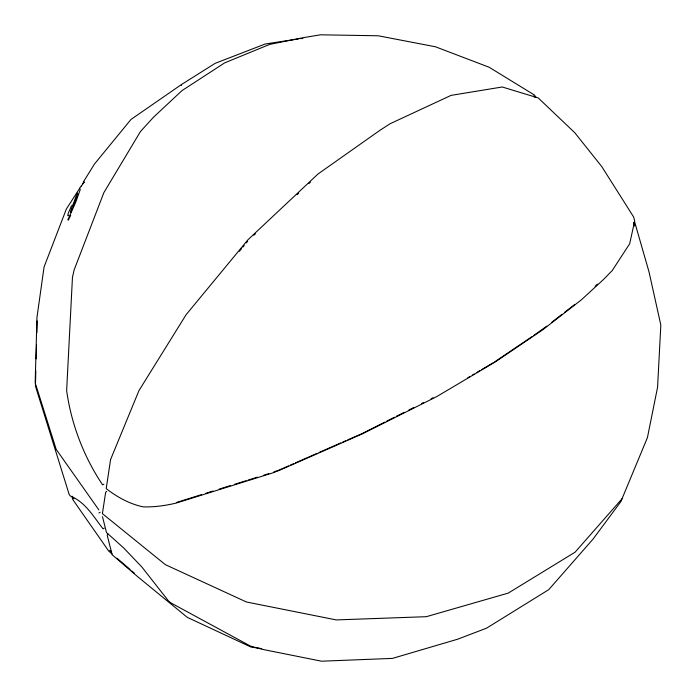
<?xml version="1.0" encoding="UTF-8"?>
<svg xmlns="http://www.w3.org/2000/svg" width="696" height="696" viewBox="0 0 696 696"><rect width="100%" height="100%" fill="white"/><g stroke="black" fill="none" stroke-linecap="round" stroke-linejoin="round"><path stroke-width="1.04" d="M35.835 370.837L35.426 386.036L69.13 494.317L70.313 496.013C85.321 501.999 93.577 516.702 103.025 528.838L104.235 528.116M36.157 358.901L36.54 344.79M36.862 332.853L37.184 320.917M68.147 215.281L68.069 215.812L68.095 213.637L71.418 205.972M77.421 195.115L77.665 194.245M72.175 208.791L70.757 212.55L70.366 212.01L77.247 193.07L77.63 193.61M76.951 196.489L72.967 206.764M69.635 217.552L70.731 215.273M67.877 219.701L75.673 202.397L80.284 189.477M68.269 220.258L69.269 218.309M83.268 182.1L94.543 163.934L130.978 119.46L181.447 84.547L215.195 63.319L265.115 44.031L298.662 38.88M83.651 182.639L84.033 181.917L81.441 186.067M81.484 185.51L66.381 208.991L44.066 266.977L36.949 317.594L35.174 382.774L56.202 449.381L98.858 509.89M82.815 183.831L84.146 182.161M239.415 251.273L241.477 248.776M242.86 247.106L244.235 245.436M246.297 242.93L247.68 241.26M622.146 498.658L575.053 552.224L508.237 593.105L426.317 616.691L336.246 619.918L246.419 601.988L165.37 564.665L102.408 513.657L105.653 492.22L106.679 491.446M100.181 512.247L98.945 512.978M108.141 534.154L107.158 535.12L112.152 554.764L137.538 576.566L187.302 617.369L251.091 647.089L261.696 648.576M253.866 235.265L255.432 233.795M297.053 194.706L298.619 193.227M308.824 183.648L310.399 182.169M595.115 286.265L597.42 284.099M546.743 326.163L533.684 335.498M551.806 322.231L561.933 314.383M564.465 312.417L574.591 304.57M181.369 85.391L181.534 85.26M494.578 361.946L531.901 336.699M467.695 377.876L469.548 376.78M472.332 375.127L474.185 374.03M476.969 372.386L479.744 370.733M481.597 369.637L493.655 362.494M384.74 422.15L362.503 433.382L347.713 439.889M386.671 421.176L394.406 417.269M396.337 416.295L404.072 412.389M408.909 409.944L413.737 407.508M421.471 403.602L423.403 402.619M431.137 398.721L433.069 397.738M279.67 469.8L288.544 465.902M290.519 465.032L293.477 463.736M295.443 462.866L317.141 453.331M319.116 452.461L340.805 442.917M342.78 442.056L345.738 440.751M103.843 484.277L102.582 484.808C83.729 456.741 71.279 424.012 66.642 390.613L72.462 277.286L74.133 269.935L103.869 192.635L140.453 131.544L153.416 117.319L181.908 90.671L224.738 62.823L269.761 44.379L303.282 37.671L320.482 34.8L378.241 35.783L435.426 46.771L489.131 67.242L534.302 94.952L536.19 97.492M273.928 471.94L278.713 470.157M176.767 502.364L201.596 494.604M205.729 493.316L212.967 491.045M219.179 489.105L230.559 485.556M234.691 484.259L246.071 480.701M248.141 480.057L257.45 477.143M263.662 475.203L268.83 473.593M300.759 38.663L302.847 38.437M533.423 96.004L535.389 97.501M112.047 553.946L108.75 551.119L72.767 499.519L72.088 497.17M116.98 558.192L130.152 569.519M131.796 570.938L134.267 573.06M111.464 551.684L109.829 550.284L111.525 552.102M79.422 188.172L79.814 188.712M72.053 205.129L72.445 205.668M72.097 496.204L73.933 498.841M634.726 222.181L648.994 271.788L660.826 325.006L657.581 387.194L647.428 437.61L620.841 501.633L593.088 539.043L548.77 589.634L486.548 628.183L457.507 639.25L392.457 658.399L321.569 661.2L262.331 649.342L250.464 646.079L170.816 602.875L168.467 600.926L141.732 566.84L123.549 547.813L106.505 532.553L102.486 516.737M633.812 223.581L634.735 226.017L633.717 222.363M110.594 459.517L106.201 488.609C117.085 497.057 129.456 503.947 143.037 506.836C154.077 507.262 165.344 505.644 176.114 503.095L272.371 473.028L279.496 470.287L362.416 433.834L436.601 396.676L495.395 361.842L542.61 329.895L581.517 299.715L603.354 279.627L612.228 270.57L629.689 243.73L634.7 220.893L633.577 216.9L601.779 166.605L574.748 132.701L538.234 97.945L502.242 86.991L451.052 95.378L390.03 123.775L379.564 130.57L317.941 174.044L247.994 239.728L186.128 314.679L138.965 390.595L110.594 459.517"/></g></svg>
